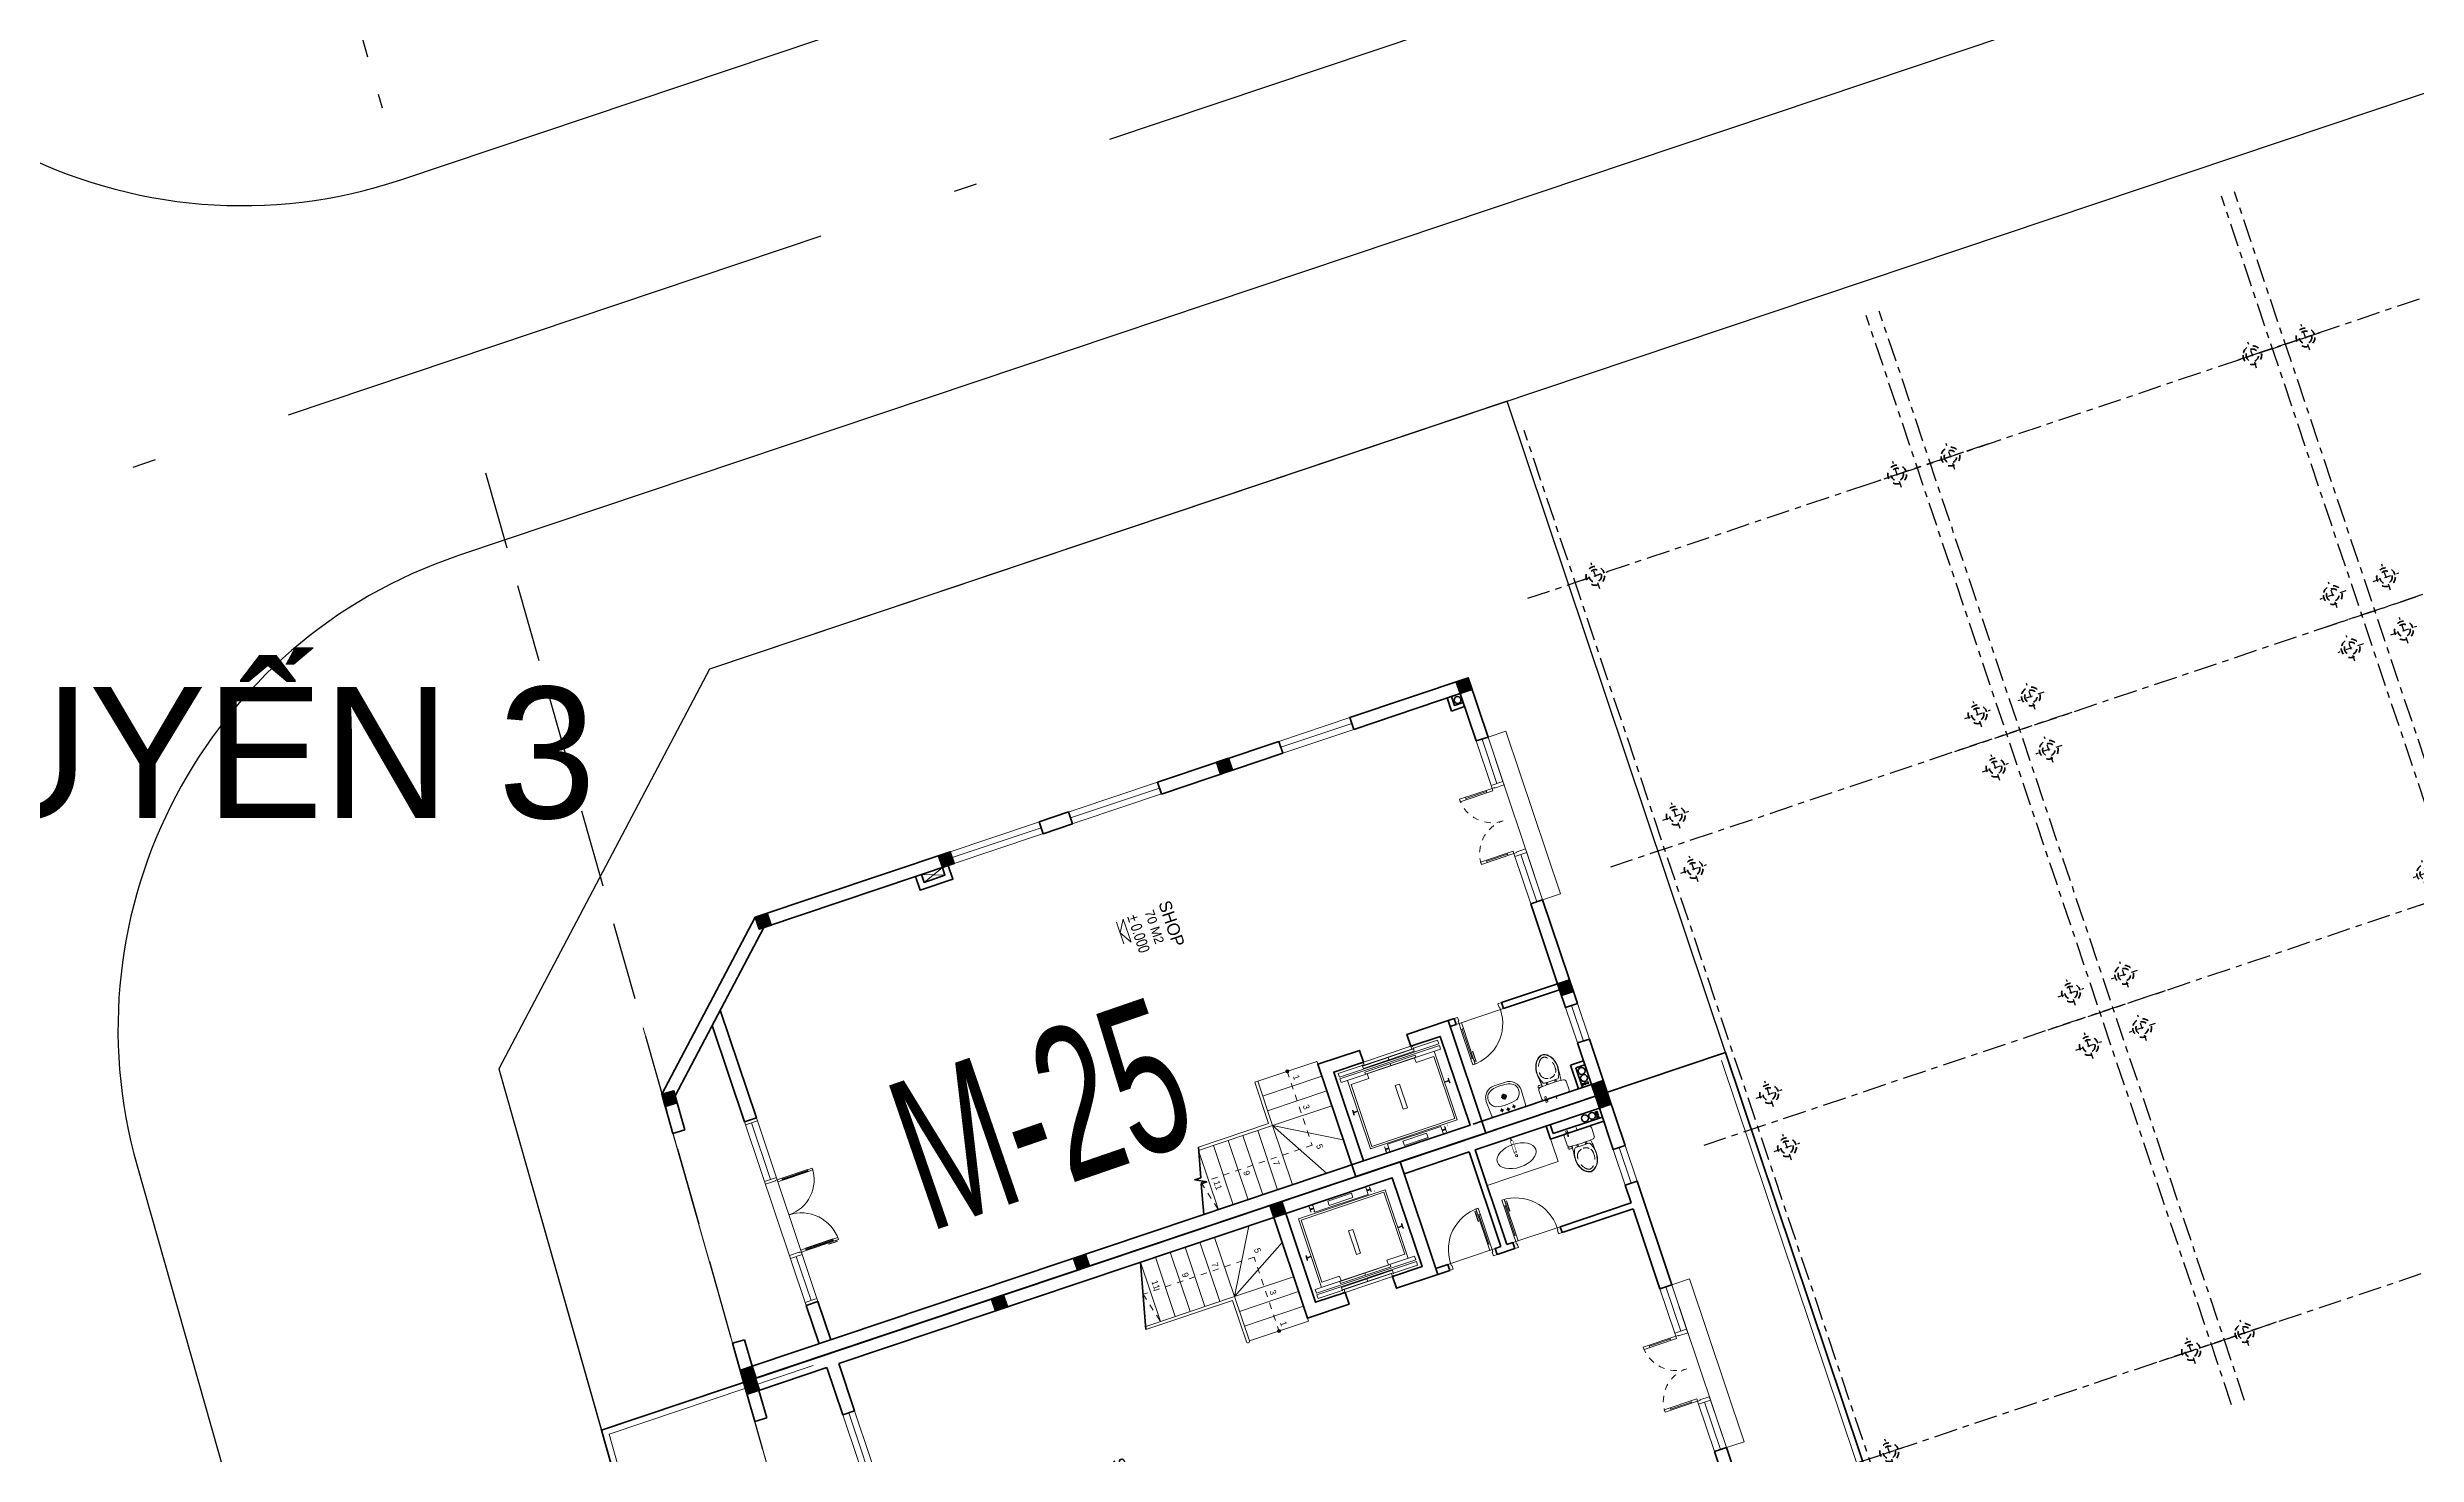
# Model space of a CAD drawing. Header units: metres. Extents: x 568006 to 1139366, y 2064802 to 4131555.
# Drawn here: x 569685.59 to 569723.54, y 2065915.03 to 2065937.56 of the extents above; entities that cross this region are included whole.
import ezdxf
from ezdxf.enums import TextEntityAlignment as Align
from ezdxf.xclip import XClip

# ---------------------------------------------------------------- set-up
doc = ezdxf.new("R2010")
doc.units = ezdxf.units.M
doc.header["$XCLIPFRAME"] = 0
for name, pattern in [('$AUDIT_BAD_LTYPE2', [0]), ('ACAD_ISO10W100', [18.5, 12, -3, 0.5, -3]), ('CENTER', [2, 1.25, -0.25, 0.25, -0.25]), ('CENTER2', [1.125, 0.75, -0.125, 0.125, -0.125]), ('HIDDEN', [0.375, 0.25, -0.125]), ('HIDDEN2', [0.1875, 0.125, -0.0625]), ('xref-thap C (mb tang 32-2)$0$HIDDEN', [0.375, 0.25, -0.125])]:
    doc.linetypes.add(name, pattern=pattern)
doc.layers.get('0').update_dxf_attribs({"linetype": 'CONTINUOUS'})
doc.layers.get('DEFPOINTS').update_dxf_attribs({"color": 152, "linetype": 'CONTINUOUS'})
for name, color, linetype, lineweight in [('-CONCRETE', 1, 'CONTINUOUS', 35), ('-DIM', 9, 'CONTINUOUS', 13), ('-DOOR', 137, 'CONTINUOUS', 9), ('-FURNITURE', 46, 'CONTINUOUS', 9), ('-HATCH', 8, 'CONTINUOUS', 5), ('-KH', 143, 'CONTINUOUS', 13), ('-LINE1', 7, 'CONTINUOUS', 18), ('-LINE2', 252, 'CONTINUOUS', 9), ('-TEXT', 7, 'CONTINUOUS', 15), ('-WALL', 4, 'CONTINUOUS', 35), ('A-KY HIEU', 34, 'CONTINUOUS', 20), ('E- RANH GIOI', 1, 'CENTER', 13), ('hung-demlonha', 7, 'CONTINUOUS', 15)]:
    doc.layers.add(name, color=color, linetype=linetype, lineweight=lineweight)
for name, color, linetype in [('01.AXIS', 160, 'CENTER2'), ('APOLIC', 7, 'CONTINUOUS'), ('CDC.01.AXIS', 160, 'CENTER2'), ('ChiaLo', 128, 'CENTER'), ('datOlienke', 42, 'CONTINUOUS'), ('ghi_chu', 7, 'CONTINUOUS'), ('LogDg', 7, 'CONTINUOUS'), ('LoLK', 6, 'CONTINUOUS'), ('RANHGIOI', 2, 'HIDDEN'), ('TEXT25', 2, 'CONTINUOUS'), ('TimDg', 222, 'CONTINUOUS'), ('ViaHeS', 32, 'CONTINUOUS')]:
    doc.layers.add(name, color=color, linetype=linetype)
doc.styles.add('1', font='arial.ttf')
doc.styles.add('avantH', font='', dxfattribs={"height": 10})
doc.styles.add('kieuchuDim', font='arial.ttf', dxfattribs={"width": 0.75})
doc.styles.add('QH1', font='arialbd.ttf', dxfattribs={"width": 0.8})
doc.styles.add('SVN_AVO_thuong', font='')
doc.styles.add('T1', font='', dxfattribs={"height": 200})
doc.styles.get('avantH').set_extended_font_data('.VnAvantH')
doc.styles.get('SVN_AVO_thuong').set_extended_font_data('SVN-Avo')
doc.styles.get('T1').set_extended_font_data('VNgeometric Light')

# ---------------------------------------------------------------- blocks, each defined once
blk = doc.blocks.new('A$C33BC4D2A')
at = {"layer": 'A-KY HIEU', "color": 0, "const_width": 1.022}
blk.add_lwpolyline([(14.345, -292.097), (14.345, -4.903), (414.985, -4.903), (414.985, -292.097)], close=True, dxfattribs=at)
at = {"layer": 'DEFPOINTS', "color": 125}
blk.add_lwpolyline([(0, -297), (420, -297), (420, 0), (0, 0)], close=True, dxfattribs=at)
blk = doc.blocks.new('A$C758D662A')
at = {"linetype": 'HIDDEN', "ltscale": 500}
for radius in [300, 200]:
    blk.add_circle((0, 0), radius, dxfattribs=at)
at = {"layer": 'CDC.01.AXIS', "ltscale": 200}
for p, q in [((437, 0), (-437, 0)), ((0, 437), (0, -437))]:
    blk.add_line(p, q, dxfattribs=at)
blk = doc.blocks.new('MAU M1SH')
at = {"layer": '01.AXIS', "ltscale": 500}
for p, q in [((-370, 15724), (-370, -2671)), ((5410, 15724), (5410, -2671)), ((-1468, 14700), (6323, 14700)), ((-1468, 9100), (6323, 9100)), ((-1468, 4400), (6323, 4400)), ((-1575, -100), (6216, -100))]:
    blk.add_line(p, q, dxfattribs=at)
at = {"xscale": 0.5, "yscale": 0.5, "zscale": 0.5}
for p in [(-30, 14700), (5070, 14700), (-30, 9550), (5070, 9550), (-30, 8650), (5070, 8650), (-30, 4850), (5070, 4850), (-30, 3950), (5070, 3950), (-30, -100), (5070, -100)]:
    blk.add_blockref('A$C758D662A', p, dxfattribs=at)
blk = doc.blocks.new('C2')
at = {"layer": '-LINE1', "lineweight": 18}
blk.add_line((191910, -38809), (191841, -38737), dxfattribs=at)
at = {"ltscale": 100}
for p, q in [((192397, -38087), (191821, -37918)), ((191847, -38612), (191705, -38029)), ((191739, -38021), (191881, -38604)), ((191812, -37952), (192387, -38121))]:
    blk.add_line(p, q, dxfattribs=at)
for points in [[(191716, -37924), (191739, -38021), (191727, -38024), (191725, -38014), (191715, -38016), (191717, -38026), (191705, -38029), (191682, -37932)], [(191716, -37924), (191812, -37952), (191815, -37940), (191805, -37937), (191808, -37927), (191818, -37930), (191821, -37918), (191725, -37890)], [(192394, -38099), (192403, -38102), (192400, -38111), (192391, -38109), (192387, -38121), (192483, -38149), (192493, -38115), (192397, -38087)], [(191859, -38609), (191861, -38619), (191871, -38616), (191869, -38607), (191881, -38604), (191904, -38701), (191870, -38709), (191847, -38612)], [(191902, -38728), (191895, -38735), (191870, -38709), (191841, -38737), (191910, -38809), (191947, -38775)]]:
    blk.add_lwpolyline(points, close=True, dxfattribs=at)
at = {"color": 8, "ltscale": 100}
for points in [[(191808, -37927), (191805, -37937), (192400, -38111), (192403, -38102)], [(191715, -38016), (191725, -38014), (191871, -38616), (191861, -38619)]]:
    blk.add_lwpolyline(points, close=True, dxfattribs=at)
blk = doc.blocks.new('ew ưeewe')
at = {"layer": '-LINE1'}
for p, q in [((552717.241, 2065651.546), (552720.041, 2065643.203)), ((552699.42, 2065645.565), (552702.689, 2065646.662)), ((552700.001, 2065643.515), (552699.42, 2065645.565)), ((552699.905, 2065643.488), (552700.001, 2065643.515)), ((552720.041, 2065643.203), (552701.825, 2065637.09)), ((552700.561, 2065641.179), (552700.657, 2065641.206)), ((552701.825, 2065637.09), (552700.657, 2065641.206))]:
    blk.add_line(p, q, dxfattribs=at)
at = {"layer": '-WALL'}
for p, q in [((552699.297, 2065645.63), (552717.304, 2065651.672)), ((552717.304, 2065651.672), (552720.167, 2065643.14)), ((552701.758, 2065636.962), (552699.297, 2065645.63)), ((552720.167, 2065643.14), (552701.758, 2065636.962))]:
    blk.add_line(p, q, dxfattribs=at)
at = {"layer": '-DOOR'}
for p, xscale, yscale, zscale, rotation in [((552823.693, 2065795.186), 0.0009999999999999996, 0.0009999999999999996, 0.0009999999999999996, 242.2174633640928), ((552885.589, 2065577.145), -0.0009999999999999998, 0.001, 0.001, 329.4778076060461)]:
    blk.add_blockref('C2', p, dxfattribs=dict(at, xscale=xscale, yscale=yscale, zscale=zscale, rotation=rotation))
blk = doc.blocks.new('X-5M-DH-2-CORE$0$A$C75E80C28')
at = {"layer": '-LINE2', "linetype": 'Continuous', "ltscale": 2}
for p, q in [((-731, -149), (731, -149)), ((-731, -1305), (-731, -149)), ((-700, -179), (700, -179)), ((-700, -1225), (-700, -179)), ((-557, -113), (-560, -113)), ((-510, -22), (-510, -51)), ((-507, -22), (-510, -22)), ((-510, -109), (-510, -79)), ((-507, -22), (-507, -51)), ((-507, -109), (-507, -79)), ((-456, -57), (-501, -57)), ((-456, -60), (-501, -60)), ((-456, -70), (-501, -70)), ((-456, -73), (-501, -73)), ((-453, -63), (-453, -67)), ((-450, -63), (-450, -67)), ((450, -63), (450, -67)), ((453, -63), (453, -67)), ((456, -57), (501, -57)), ((456, -60), (501, -60)), ((456, -70), (501, -70)), ((456, -73), (501, -73)), ((457, -113), (460, -113)), ((507, -22), (510, -22)), ((507, -22), (507, -51)), ((507, -109), (507, -79)), ((510, -22), (510, -51)), ((510, -109), (510, -79)), ((700, -1225), (700, -179)), ((731, -1305), (731, -149)), ((840, -1305), (-840, -1305)), ((-840, -1365), (-840, -1305)), ((840, -1365), (-840, -1365)), ((840, -1395), (-840, -1395)), ((-840, -1395), (-840, -1455)), ((-840, -1455), (-435, -1455)), ((-700, -1225), (-400, -1225)), ((-435, -1450), (-435, -1460)), ((-435, -1450), (-400, -1450)), ((-435, -1460), (-425, -1460)), ((-435, -1490), (-435, -1500)), ((-435, -1490), (-425, -1490)), ((-435, -1500), (-400, -1500)), ((-433, -1452), (-433, -1458)), ((-433, -1452), (-402, -1452)), ((-433, -1458), (-425, -1458)), ((-433, -1492), (-433, -1498)), ((-433, -1492), (-425, -1492)), ((-433, -1498), (-402, -1498)), ((430, -1406), (-430, -1406)), ((-430, -1406), (-430, -1446)), ((430, -1446), (-430, -1446)), ((425, -1309), (-425, -1309)), ((-425, -1343), (-425, -1309)), ((425, -1343), (-425, -1343)), ((-425, -1458), (-425, -1460)), ((-425, -1490), (-425, -1492)), ((-402, -1452), (-402, -1498)), ((-400, -1305), (-400, -1225)), ((400, -1450), (-400, -1450)), ((-400, -1450), (-400, -1500)), ((0, -1309), (0, -1343)), ((0, -1406), (0, -1446)), ((700, -1225), (400, -1225)), ((400, -1305), (400, -1225)), ((400, -1450), (400, -1500)), ((435, -1450), (400, -1450)), ((435, -1500), (400, -1500)), ((402, -1452), (402, -1498)), ((433, -1452), (402, -1452)), ((433, -1498), (402, -1498)), ((425, -1343), (425, -1309)), ((433, -1458), (425, -1458)), ((425, -1458), (425, -1460)), ((435, -1460), (425, -1460)), ((425, -1490), (425, -1492)), ((435, -1490), (425, -1490)), ((433, -1492), (425, -1492)), ((430, -1406), (430, -1446)), ((433, -1452), (433, -1458)), ((433, -1492), (433, -1498)), ((435, -1450), (435, -1460)), ((840, -1455), (435, -1455)), ((435, -1490), (435, -1500)), ((840, -1365), (840, -1305)), ((840, -1395), (840, -1455))]:
    blk.add_line(p, q, dxfattribs=at)
for points in [[(-450, 0), (-450, -130), (450, -130), (450, 0)], [(-200, -29), (200, -29), (200, -101), (-200, -101)], [(-36, -584), (36, -584), (36, -984), (-36, -984)]]:
    blk.add_lwpolyline(points, close=True, dxfattribs=at)
for points in [[(-780, -789), (-751, -789, 0.414214), (-750, -788), (-750, -784), (-750, -780, 0.414214), (-751, -779), (-780, -779, -0.256978), (-784, -782), (-798, -782, -0.414214), (-801, -779), (-804, -750, 0.414214), (-807, -746), (-812, -746), (-812, -784), (-812, -822), (-807, -822, 0.414214), (-804, -818), (-801, -789, -0.414214), (-798, -786), (-784, -786, -0.256978), (-780, -789)], [(780, -789), (751, -789, -0.414214), (750, -788), (750, -784), (750, -780, -0.414214), (751, -779), (780, -779, 0.256978), (784, -782), (798, -782, 0.414214), (801, -779), (804, -750, -0.414214), (807, -746), (812, -746), (812, -784), (812, -822), (807, -822, -0.414214), (804, -818), (801, -789, 0.414214), (798, -786), (784, -786, 0.256978), (780, -789)]]:
    blk.add_lwpolyline(points, format="xyb", dxfattribs=at)
for centre, radius, start, end in [((-501, -51), 9.4, 180, 270), ((-501, -79), 9.4, 90, 180), ((-501, -51), 6.2, 180, 270), ((-501, -79), 6.2, 90, 180), ((-456, -63), 6.2, 360, 90), ((-456, -63), 3, 360, 90), ((-456, -67), 6.2, 270, 360), ((-456, -67), 3, 270, 360), ((456, -63), 6.2, 90, 180), ((456, -67), 6.2, 180, 270), ((456, -63), 3, 90, 180), ((456, -67), 3, 180, 270), ((501, -51), 6.2, 270, 360), ((501, -51), 9.4, 270, 360), ((501, -79), 9.4, 360, 90), ((501, -79), 6.2, 360, 90)]:
    blk.add_arc(centre, radius, start, end, dxfattribs=at)
blk = doc.blocks.new('A$C3F71457E')
at = {"layer": '-CONCRETE'}
blk.add_lwpolyline([(0, -100), (0, 400), (-1500, 400), (-1500, -1400), (0, -1400), (0, -900), (200, -900), (200, -1600), (-1700, -1600), (-1700, 600), (200, 600), (200, -100), (0, -100)], dxfattribs=at)
at = {"layer": '-LINE1'}
blk.add_line((0, -900), (0, -100), dxfattribs=at)
at = {"color": 2, "rotation": 90}
blk.add_blockref('X-5M-DH-2-CORE$0$A$C75E80C28', (-1500, -500), dxfattribs=at)
blk = doc.blocks.new('A$C18091ED7')
for p, q in [((-83, -267), (-83, -300)), ((-83, -278), (-83, -288)), ((-61, -290), (-83, -290)), ((-63, -265), (-81, -265)), ((-61, -267), (-61, -300)), ((0, -42), (0, 0)), ((61, -267), (61, -300)), ((61, -290), (83, -290)), ((63, -265), (81, -265)), ((83, -267), (83, -300)), ((83, -278), (83, -288)), ((146, -27), (179, -27)), ((146, -27), (146, -30)), ((146, -30), (166, -30)), ((153, -37), (146, -30)), ((152, 0), (152, -27)), ((152, 0), (179, 0)), ((153, -37), (166, -37)), ((153, -40), (153, -37)), ((153, -40), (178, -40)), ((153, -40), (178, -40)), ((153, -40), (153, -42)), ((165, -262), (165, -290)), ((185, -30), (166, -30)), ((178, -37), (166, -37)), ((168, -260), (228, -260)), ((168, -292), (207, -292)), ((185, -30), (178, -37)), ((178, -37), (178, -40)), ((178, -40), (178, -42)), ((179, 0), (179, -27)), ((179, -27), (185, -27)), ((185, -27), (185, -30)), ((231, -274), (231, -262))]:
    blk.add_line(p, q)
for points in [[(230, -219, -0.137407), (225, -235), (222, -241, -0.236081), (198, -255, -0.051961), (-198, -255, -0.236081), (-222, -241), (-225, -235, -0.137407), (-230, -219), (-230, -72, -0.198912), (-226, -63), (-209, -46, -0.198912), (-200, -42), (0, -42), (200, -42, -0.198912), (209, -46), (226, -63, -0.198912), (230, -72)], [(144, -619, -0.212405), (26, -734, -0.027685), (-1, -739, -0.022279), (-26, -734, -0.212405), (-144, -619, -0.142796), (-167, -428, -0.093005), (-128, -309, -0.256439), (-111, -300), (0, -300), (111, -300, -0.256439), (128, -309, -0.093005), (167, -428, -0.142796)]]:
    blk.add_lwpolyline(points, format="xyb", close=True)
at = {"linetype": 'xref-thap C (mb tang 32-2)$0$HIDDEN', "ltscale": 100}
blk.add_lwpolyline([(61, -669, -0.199031), (0, -699, -0.199031), (-61, -669, -0.218924), (-132, -478, -0.153791), (-112, -404, -0.236701), (0, -348, -0.236701), (112, -404, -0.153791), (132, -478, -0.218924)], format="xyb", close=True, dxfattribs=at)
blk.add_circle((166, -78), 13.9)
for centre, radius, start, end in [((-81, -267), 1.98, 90, 180), ((-63, -267), 1.98, 0, 90), ((63, -267), 1.98, 90, 180), ((81, -267), 1.98, 0, 90), ((168, -262), 2.47, 90, 180), ((168, -290), 2.47, 180, 270), ((207, -277), 15.5, 270, 306.4659), ((168, -225), 80.1, 306.4659, 320.3123), ((228, -274), 2.47, 320.3123, 0)]:
    blk.add_arc(centre, radius, start, end)
for points in [[(-156, -259), (-157, -267), (-164, -328), (-169, -385), (-184, -528), (-136, -679), (-50, -735), (-20, -741), (0, -744)], [(156, -259), (157, -267), (164, -328), (169, -385), (184, -528), (136, -679), (50, -735), (20, -741), (0, -744)]]:
    blk.add_open_spline(points, degree=3, knots=[130.613938, 130.613938, 130.613938, 130.613938, 152.852109, 311.129351, 417.703951, 561.383393, 697.692632, 710.812262, 710.812262, 710.812262, 710.812262])
blk = doc.blocks.new('Sink_Cicle')
blk.add_lwpolyline([(17, -50), (-17, -50), (-18, -252), (17, -252)], close=True)
blk.add_circle((0, -300), 17.5)
at = {"layer": 'DEFPOINTS'}
blk.add_line((0, -100), (0, 0), dxfattribs=at)
blk.add_wipeout([(17, -50), (-17, -50), (-18, -252), (17, -252)])
at = {"layer": '-FURNITURE', "linetype": 'Continuous'}
blk.add_ellipse((0, -300), major_axis=(-325, 0), ratio=0.584615, dxfattribs=at)
blk.add_line((-18, -237), (17, -237))
blk = doc.blocks.new('*U286')
at = {"linetype": '$AUDIT_BAD_LTYPE2'}
for p, q in [((70, 100), (70, 600)), ((90, 600), (90, 100))]:
    blk.add_line(p, q, dxfattribs=at)
for points in [[(50, 600), (90, 600), (90, 700), (50, 700), (50, 600)], [(50, 603), (50, 100)], [(50, 100), (90, 100), (90, 0), (50, 0), (50, 100)]]:
    blk.add_lwpolyline(points)
for points in [[(118, 495), (118, 664), (90, 664), (90, 636), (113, 636), (113, 495)], [(0, 0), (50, 0), (50, -40), (60, -40), (60, -100), (0, -100)], [(800, 0), (750, 0), (750, -40), (740, -40), (740, -100), (800, -100)]]:
    blk.add_lwpolyline(points, close=True)
at = {"linetype": '$AUDIT_BAD_LTYPE2', "ltscale": 0.3}
blk.add_arc((50, 0), 700, 0, 90, dxfattribs=at)
blk = doc.blocks.new('*U231')
for points in [[(22, 564), (22, 734), (50, 734), (50, 706), (27, 706), (27, 564)], [(0, 0), (50, 0), (50, -40), (60, -40), (60, -246), (0, -246)], [(1599, 0), (1549, 0), (1549, -40), (1539, -40), (1539, -246), (1599, -246)]]:
    blk.add_lwpolyline(points, close=True)
for points in [[(50, 670), (90, 670), (90, 770), (50, 770), (50, 670)], [(50, 673), (50, 100)], [(1549, 629), (1509, 629), (1509, 729), (1549, 729), (1549, 629)], [(1549, 632), (1549, 100)], [(50, 100), (90, 100), (90, 0), (50, 0), (50, 100)], [(1549, 100), (1509, 100), (1509, 0), (1549, 0), (1549, 100)]]:
    blk.add_lwpolyline(points)
at = {"ltscale": 0.3}
for points in [[(820, 0, 0.414214), (50, 770, 0.414214)], [(820, 0, -0.414214), (1549, 729, -0.414214)]]:
    blk.add_lwpolyline(points, format="xyb", dxfattribs=at)
at = {"layer": 'APOLIC', "linetype": '$AUDIT_BAD_LTYPE2'}
for p, q in [((70, 100), (70, 670)), ((90, 670), (90, 100)), ((1509, 629), (1509, 100)), ((1529, 100), (1529, 629))]:
    blk.add_line(p, q, dxfattribs=at)
blk = doc.blocks.new('A$C5C575821')
at = {"layer": '-CONCRETE'}
h = blk.add_hatch(color=256, dxfattribs=at)
h.dxf.hatch_style = 1
h.paths.add_polyline_path([(0, 200), (0, 0), (200, 0), (200, 200)])
blk.add_lwpolyline([(0, 0), (200, 0), (200, 200), (0, 200)], close=True, dxfattribs=at)
blk = doc.blocks.new('*U268')
for p, q in [((-1110, 450), (-1150, 450)), ((-1130, 100), (-1130, 450)), ((-90, 450), (-50, 450)), ((-70, 100), (-70, 450)), ((-1110, 100), (-1150, 100)), ((-90, 100), (-50, 100))]:
    blk.add_line(p, q)
for points in [[(-1150, 0), (-1110, 0), (-1110, 550), (-1150, 550)], [(-50, 0), (-90, 0), (-90, 550), (-50, 550)], [(-1200, -200), (-1140, -200), (-1140, -40), (-1150, -40), (-1150, 0), (-1200, 0)], [(0, -200), (-60, -200), (-60, -40), (-50, -40), (-50, 0), (0, 0)]]:
    blk.add_lwpolyline(points, close=True)
at = {"linetype": 'HIDDEN', "ltscale": 0.1}
for centre, start, end in [((-1150, 0), 0, 90), ((-50, 0), 90, 180)]:
    blk.add_arc(centre, 550, start, end, dxfattribs=at)
blk = doc.blocks.new('M24')
at = {"layer": '-HATCH', "true_color": 0x8c8896}
h = blk.add_hatch(color=252, dxfattribs=at)
h.dxf.hatch_style = 1
edge = h.paths.add_edge_path()
edge.add_arc((-5050, 8721), 24.6, 0, 360)
at = {"layer": '-CONCRETE'}
for centre, radius in [((-6720, 14572, 0), 55), ((-6720, 14451, 0), 55), ((-6751, 14662, 0), 13), ((-6751, 14650, 0), 13), ((-6709, 14662, 0), 13), ((-6709, 14650, 0), 13), ((-6671, 14662, 0), 13), ((-6671, 14650, 0), 13), ((-329, 4958, 0), 13), ((-291, 4958, 0), 13), ((-249, 4958, 0), 13), ((-280, 4867, 0), 55), ((-280, 4746, 0), 55)]:
    blk.add_circle(centre, radius, dxfattribs=at)
at = {"layer": '-DOOR'}
for p, q in [((-3750, 14921), (-1000, 14921)), ((-200, 12922), (-200, 11722)), ((-200, 11722), (-200, 12922)), ((-100, 12922), (-100, 11722)), ((-100, 11722), (-100, 12922)), ((0, 12922), (0, 11722)), ((0, 11722), (0, 12922)), ((-99, 9222), (-99, 7721)), ((-199, 7222), (-199, 7722)), ((1, 7222), (1, 7722)), ((-99, 7221), (-99, 5722)), ((-4167, 1871), (-6000, 1871)), ((-4167, 1771), (-6000, 1771)), ((-4167, 1671), (-6000, 1671)), ((-1000, 1671), (-4167, 1671)), ((-1000, 1871), (-2867, 1871)), ((-2867, 1771), (-1000, 1771))]:
    blk.add_line(p, q, dxfattribs=at)
for points in [[(-5500, 14922), (-6100, 14922), (-6100, 14722), (-5500, 14722)], [(-3750, 14921), (-3000, 14921), (-3000, 14721), (-3750, 14721)], [(-1800, 14921), (-1000, 14921), (-1000, 14721), (-1800, 14721)], [(-199, 5722), (-199, 9222), (1, 9222), (1, 5722)]]:
    blk.add_lwpolyline(points, close=True, dxfattribs=at)
for points in [[(-6100, 14822), (-5500, 14822)], [(-3750, 14821), (-3000, 14821)], [(-1800, 14821), (-1000, 14821)]]:
    blk.add_lwpolyline(points, dxfattribs=at)
at = {"layer": '-FURNITURE'}
blk.add_lwpolyline([(-6200, 13822), (-6800, 13822), (-6800, 12622), (-6200, 12622)], close=True, dxfattribs=at)
at = {"layer": '-HATCH'}
for p, q in [((-5200, 13522), (-5200, 12722)), ((-5200, 11622), (-5200, 12422))]:
    blk.add_line(p, q, dxfattribs=at)
at = {"layer": '-KH', "linetype": 'HIDDEN2', "ltscale": 5}
blk.add_line((-6300, 6846), (-5800, 6971), dxfattribs=at)
at = {"layer": '-KH'}
blk.add_line((-3407, 4776), (-3775, 4776), dxfattribs=at)
at = {"layer": '-KH', "linetype": 'HIDDEN2', "ltscale": 5}
blk.add_lwpolyline([(-5026, 8721), (-6300, 8721), (-6300, 6846)], dxfattribs=at)
at = {"layer": '-KH'}
blk.add_lwpolyline([(-3786, 4894), (-3396, 4894), (-3591, 4776)], close=True, dxfattribs=at)
blk.add_circle((-5050, 8721), 24.6, dxfattribs=at)
blk.add_solid([(-3591, 4776), (-3591, 4894), (-3786, 4894), (-3591, 4776)], dxfattribs=at)
at = {"layer": '-LINE1'}
for p, q in [((-5800, 8221), (-6377, 9221)), ((-5800, 9221), (-5800, 8221)), ((-5550, 8221), (-5550, 9221)), ((-5300, 8221), (-5300, 9221)), ((-5100, 9222), (-5050, 9222)), ((-5050, 9222), (-5050, 8221)), ((-5800, 8221), (-6800, 8798)), ((-5800, 6721), (-5800, 8221)), ((-5800, 8221), (-5050, 8221)), ((-5750, 6708), (-5750, 8171)), ((-5750, 8171), (-5050, 8171))]:
    blk.add_line(p, q, dxfattribs=at)
at = {"layer": '-LINE1', "lineweight": 18}
for p, q in [((-5800, 8221), (-6800, 8221)), ((-5800, 7971), (-6800, 7971)), ((-5800, 7721), (-6800, 7721)), ((-5800, 7471), (-6800, 7471)), ((-5800, 7221), (-6800, 7221)), ((-5800, 6971), (-6800, 6971))]:
    blk.add_line(p, q, dxfattribs=at)
at = {"layer": '-LINE1'}
for points in [[(-1000, 14921), (-1000, 15221), (-3750, 15221), (-3750, 14921)], [(-6350, 300), (-650, 31)]]:
    blk.add_lwpolyline(points, dxfattribs=at)
blk.add_arc((-5050, 8196), 25, 270, 90, dxfattribs=at)
at = {"layer": '-WALL'}
for p, q in [((-6100, 14922), (-7000, 14922)), ((-6100, 14922), (-6100, 14722)), ((-3750, 14921), (-5500, 14922)), ((-5500, 14922), (-5500, 14722)), ((-3750, 14721), (-3750, 14921)), ((0, 14922), (-1000, 14921)), ((-1000, 14921), (-1000, 14721)), ((0, 12922), (0, 14922)), ((-6100, 14722), (-6800, 14722)), ((-6650, 13892), (-6650, 14722)), ((-6580, 13822), (-6580, 14722)), ((-5200, 14722), (-5500, 14722)), ((-5200, 13522), (-5200, 14722)), ((-5100, 13522), (-5100, 14722)), ((-3750, 14721), (-5100, 14722)), ((-200, 14722), (-1000, 14721)), ((-200, 12922), (-200, 14722)), ((-6650, 13892), (-6800, 13892)), ((-6580, 13822), (-6800, 13822)), ((-5200, 13522), (-5100, 13522)), ((0, 12922), (-200, 12922)), ((-6800, 12622), (-5200, 12622)), ((-5200, 12722), (-5100, 12722)), ((-5200, 12622), (-5200, 12722)), ((-5100, 12422), (-5100, 12722)), ((-6800, 12522), (-5200, 12522)), ((-5200, 12422), (-5200, 12522)), ((-5200, 12422), (-5100, 12422)), ((-5200, 11422), (-5200, 11622)), ((-5200, 11622), (-5100, 11622)), ((-5100, 11422), (-5100, 11622)), ((-200, 11722), (-200, 9222)), ((0, 11722), (-200, 11722)), ((0, 11722), (0, 9222)), ((0, 9222), (-200, 9222)), ((-199, 9222), (1, 9222)), ((0, 5722), (-200, 5722)), ((-199, 5722), (1, 5722)), ((-420, 4601), (-420, 5121)), ((-420, 5121), (-200, 5121)), ((-350, 4671), (-350, 5051)), ((-350, 5051), (-200, 5051)), ((-420, 4601), (-200, 4601)), ((-350, 4671), (-200, 4671)), ((-6200, 1671), (-6200, 1671)), ((-6000, 1871), (-6000, 1671)), ((-1000, 1871), (-1000, 1671))]:
    blk.add_line(p, q, dxfattribs=at)
at = {"layer": '-WALL', "linetype": 'Continuous', "ltscale": 10}
for p, q in [((-7000, 331), (-7000, 14922)), ((-6800, 12622), (-6800, 14722)), ((-6800, 11422), (-6800, 12522)), ((-6800, 1871), (-6800, 9222)), ((-200, 210), (-200, 5722)), ((0, 0), (0, 5722)), ((-6000, 1871), (-6800, 1871)), ((-6000, 1671), (-6800, 1671)), ((-6800, 521), (-6800, 1671)), ((-200, 1871), (-1000, 1871)), ((-200, 1671), (-1000, 1671)), ((-6800, 521), (-6341, 500)), ((-7000, 331), (-6350, 300)), ((-650, 31), (0, 0)), ((-641, 230), (-200, 210))]:
    blk.add_line(p, q, dxfattribs=at)
at = {"layer": '-WALL', "color": 250}
for p, q in [((-200, 7721), (0, 7721)), ((-200, 7221), (0, 7221))]:
    blk.add_line(p, q, dxfattribs=at)
at = {"layer": '-WALL'}
blk.add_lwpolyline([(0, 7721), (-200, 7721), (-200, 7221), (0, 7221)], close=True, dxfattribs=at)
blk.add_lwpolyline([(-6800, 6971), (-5750, 6708)], dxfattribs=at)
at = {"layer": '-WALL', "linetype": 'Continuous', "ltscale": 10}
for points in [[(-6350, 300), (-6341, 500)], [(-650, 31), (-641, 230)]]:
    blk.add_lwpolyline(points, dxfattribs=at)
at = {"layer": 'LoLK'}
blk.add_lwpolyline([(-7000, 16922), (-7000, -2072), (2000, -2497), (2000, 16922)], close=True, dxfattribs=at)
at = {"layer": '-DOOR'}
for name, p, rotation in [('*U268', (-3000, 14721), 180), ('*U286', (-5200, 12722), 90.00000000000001)]:
    blk.add_blockref(name, p, dxfattribs=dict(at, rotation=rotation))
at = {"layer": '-DOOR', "xscale": -1, "rotation": 90}
blk.add_blockref('*U286', (-5200, 12422), dxfattribs=at)
at = {"layer": '-DOOR', "xscale": 0.8130081300813009, "yscale": 0.8130081300813009, "zscale": 0.8130081300813009}
blk.add_blockref('*U231', (-4167, 1871), dxfattribs=at)
at = {"layer": '-FURNITURE', "xscale": -1, "rotation": 90}
blk.add_blockref('A$C18091ED7', (-6622, 14272), dxfattribs=at)
at = {"layer": '-WALL', "xscale": -1}
for p in [(-6800, 14722), (0, 14722), (-6800, 9222), (0, 9222), (-6800, 4521), (0, 4521), (-6800, 331), (0, 14)]:
    blk.add_blockref('A$C5C575821', p, dxfattribs=at)
at = {"layer": '-WALL', "xscale": -1, "rotation": 180}
blk.add_blockref('A$C3F71457E', (-5300, 9822), dxfattribs=at)
at = {"layer": '-TEXT', "style": 'T1'}
for s, p in [('5', (-6419, 8757)), ('3', (-5705, 8778)), ('1', (-5176, 8778)), ('7', (-6419, 8036)), ('9', (-6414, 7536)), ('11', (-6453, 7036))]:
    blk.add_text(s, height=100, rotation=0, dxfattribs=at).set_placement(p)
at = {"layer": '-TEXT', "style": '1', "width": 0.75}
blk.add_text('%%P 0.000', height=180, dxfattribs=at).set_placement((-3926, 4958))
at = {"layer": 'TEXT25'}
for s, height, rotation, style, p in [('SHOP', 200, 360, 'SVN_AVO_thuong', (-3940, 5519)), ('74M2', 150, 0, 'T1', (-3819, 5257))]:
    blk.add_text(s, height=height, rotation=rotation, dxfattribs=dict(at, style=style)).set_placement(p)
at = {"layer": '-FURNITURE', "rotation": 90.00000000000001}
blk.add_blockref('Sink_Cicle', (-6800, 13222), dxfattribs=at)
blk = doc.blocks.new('*U181')
for points in [[(22, 564), (22, 734), (50, 734), (50, 706), (27, 706), (27, 564)], [(0, 0), (50, 0), (50, -40), (60, -40), (60, -246), (0, -246)], [(1599, 0), (1549, 0), (1549, -40), (1539, -40), (1539, -246), (1599, -246)]]:
    blk.add_lwpolyline(points, close=True)
for points in [[(50, 670), (90, 670), (90, 770), (50, 770), (50, 670)], [(50, 673), (50, 100)], [(1549, 629), (1509, 629), (1509, 729), (1549, 729), (1549, 629)], [(1549, 632), (1549, 100)], [(50, 100), (90, 100), (90, 0), (50, 0), (50, 100)], [(1549, 100), (1509, 100), (1509, 0), (1549, 0), (1549, 100)]]:
    blk.add_lwpolyline(points)
at = {"ltscale": 0.3}
for points in [[(820, 0, 0.414214), (50, 770, 0.414214)], [(820, 0, -0.414214), (1549, 729, -0.414214)]]:
    blk.add_lwpolyline(points, format="xyb", dxfattribs=at)
at = {"layer": 'APOLIC', "linetype": '$AUDIT_BAD_LTYPE2'}
for p, q in [((70, 100), (70, 670)), ((90, 670), (90, 100)), ((1509, 629), (1509, 100)), ((1529, 100), (1529, 629))]:
    blk.add_line(p, q, dxfattribs=at)
blk = doc.blocks.new('A$C4ace49fd')
for p, q in [((167, 414), (224, 414)), ((195, 383), (195, 443)), ((267, 429), (324, 429)), ((295, 398), (295, 458)), ((367, 414), (424, 414)), ((395, 383), (395, 443)), ((249, 215), (342, 215)), ((295, 165), (295, 264))]:
    blk.add_line(p, q)
for points in [[(0, 200, 0.414214), (200, 0), (390, 0, 0.414214), (590, 200), (581, 446, 0.409799), (551, 475), (39, 475, 0.403607), (9, 446)], [(177, 40, 0.090773), (424, 43, 0.149887), (521, 96, 0.430722), (482, 321, 0.080637), (470, 327, 0.127732), (125, 329, 0.074208), (114, 325, 0.443092), (69, 96, 0.13364), (154, 46, 0.033617)]]:
    blk.add_lwpolyline(points, format="xyb", close=True)
for centre, radius in [((195, 414), 17.5), ((295, 429), 17.5), ((395, 414), 17.5), ((295, 215), 37.5), ((295, 215), 22.5), ((295, 215), 22.5)]:
    blk.add_circle(centre, radius)
blk = doc.blocks.new('M25')
at = {"layer": '-HATCH', "true_color": 0x8c8896}
h = blk.add_hatch(color=252, dxfattribs=at)
h.dxf.hatch_style = 1
edge = h.paths.add_edge_path()
edge.add_arc((2838, 9614), 24.6, 0, 360)
at = {"layer": '-CONCRETE'}
for centre, radius in [((-1928, 14090, 0), 55), ((4333, 14085, 0), 55), ((4454, 14085, 0), 55), ((4544, 14116, 0), 13), ((4544, 14074, 0), 13), ((4544, 14036, 0), 13)]:
    blk.add_circle(centre, radius, dxfattribs=at)
at = {"layer": '-DOOR'}
for p, q in [((1538, 14365), (-1212, 14365)), ((-2213, 12365), (-2213, 11165)), ((-2213, 11165), (-2213, 12365)), ((-2113, 12365), (-2113, 11165)), ((-2113, 11165), (-2113, 12365)), ((-2013, 12365), (-2013, 11165)), ((-2013, 11165), (-2013, 12365)), ((-2113, 9115), (-2113, 7615)), ((-2213, 7115), (-2213, 7615)), ((-2013, 7115), (-2013, 7615)), ((-2113, 7115), (-2113, 5615)), ((838, 1315), (3938, 1315)), ((888, 1215), (1845, 1215)), ((3145, 1215), (3888, 1215)), ((838, 1115), (3938, 1115))]:
    blk.add_line(p, q, dxfattribs=at)
for points in [[(-462, 14365), (-1212, 14365), (-1212, 14165), (-462, 14165)], [(1538, 14365), (738, 14365), (738, 14165), (1538, 14165)], [(3288, 14365), (3888, 14365), (3888, 14165), (3288, 14165)], [(-2013, 5615), (-2013, 9115), (-2213, 9115), (-2213, 5615)], [(888, 1115), (838, 1115), (838, 1315), (888, 1315)], [(3888, 1115), (3938, 1115), (3938, 1315), (3888, 1315)]]:
    blk.add_lwpolyline(points, close=True, dxfattribs=at)
for points in [[(-462, 14265), (-1212, 14265)], [(1538, 14265), (738, 14265)], [(3888, 14265), (3288, 14265)], [(650, -31), (4138, -195)]]:
    blk.add_lwpolyline(points, dxfattribs=at)
at = {"layer": '-FURNITURE'}
for points in [[(-1881, 5414), (-2012, 5061)], [(-2012, 5414), (-1881, 5061)]]:
    blk.add_lwpolyline(points, dxfattribs=at)
at = {"layer": '-HATCH'}
blk.add_line((2988, 12415), (2988, 13215), dxfattribs=at)
at = {"layer": '-KH'}
blk.add_line((-298, 7781), (70, 7781), dxfattribs=at)
at = {"layer": '-KH', "linetype": 'HIDDEN2', "ltscale": 5}
blk.add_line((4088, 7739), (4588, 7864), dxfattribs=at)
blk.add_lwpolyline([(2838, 9614), (4088, 9614), (4088, 7739)], dxfattribs=at)
at = {"layer": '-KH'}
blk.add_lwpolyline([(82, 7899), (-309, 7899), (-114, 7781)], close=True, dxfattribs=at)
blk.add_circle((2838, 9614), 24.6, dxfattribs=at)
blk.add_solid([(-114, 7781), (-114, 7899), (82, 7899), (-114, 7781)], dxfattribs=at)
at = {"layer": '-LINE1'}
for p, q in [((2888, 10115), (2838, 10115)), ((2838, 9114), (2838, 10114)), ((2838, 10114), (2838, 9064)), ((3088, 9114), (3088, 10114)), ((3088, 10114), (3088, 9114)), ((3338, 9114), (3338, 10114)), ((3338, 10114), (3338, 9114)), ((3588, 10114), (3588, 9114)), ((3588, 9114), (4165, 10114)), ((3588, 9114), (4588, 9692)), ((3588, 9114), (2838, 9114)), ((3588, 7864), (3588, 9114)), ((3538, 9064), (2838, 9064)), ((3538, 7877), (3538, 9064))]:
    blk.add_line(p, q, dxfattribs=at)
at = {"layer": '-LINE1', "lineweight": 18}
for p, q in [((3588, 9114), (4588, 9114)), ((3588, 8864), (4588, 8864)), ((3588, 8614), (4588, 8614)), ((3588, 8364), (4588, 8364)), ((3588, 8114), (4588, 8114)), ((3588, 7864), (4588, 7864)), ((4588, 7614), (4588, 7614))]:
    blk.add_line(p, q, dxfattribs=at)
at = {"layer": '-LINE1'}
blk.add_lwpolyline([(-1212, 14365), (-1212, 14665), (1538, 14665), (1538, 14365)], dxfattribs=at)
at = {"layer": '-LINE2'}
blk.add_line((838, 1115), (3938, 1115), dxfattribs=at)
at = {"layer": '-WALL'}
for p, q in [((-1212, 14365), (-2212, 14365)), ((-1212, 14165), (-2012, 14165)), ((-1862, 14015), (-1862, 14165)), ((-1792, 13945), (-1792, 14165)), ((-1212, 14365), (-1212, 14165)), ((3288, 14365), (1538, 14365)), ((1538, 14165), (1538, 14365)), ((2888, 14165), (1538, 14165)), ((2888, 13215), (2888, 14165)), ((3288, 14165), (2988, 14165)), ((2988, 13215), (2988, 14165)), ((3288, 14165), (3288, 14365)), ((4788, 14365), (3888, 14365)), ((3888, 14165), (3888, 14365)), ((4588, 14165), (3888, 14165)), ((4188, 13945), (4188, 14165)), ((4258, 14015), (4258, 14165)), ((4588, 12265), (4588, 14165)), ((4788, -226), (4788, 14365)), ((-1862, 14015), (-2012, 14015)), ((-1792, 13945), (-2012, 13945)), ((4188, 13945), (4588, 13945)), ((4258, 14015), (4588, 14015)), ((2988, 13215), (2888, 13215)), ((2988, 12415), (2888, 12415)), ((2988, 12315), (2988, 12415)), ((4588, 12315), (4588, 12165)), ((-2213, 11165), (-2212, 9115)), ((-2213, 11165), (-2013, 11165)), ((-2013, 11165), (-2012, 9115)), ((4588, -16), (4588, 10415)), ((-2013, 9115), (-2213, 9115)), ((-2212, 9115), (-2012, 9115)), ((-2212, 5615), (-2213, 2320)), ((-2013, 5615), (-2213, 5615)), ((-2212, 5615), (-2012, 5615)), ((-2012, 5615), (-2013, 2400)), ((-2213, 2320), (0, 0)), ((-2013, 2400), (89, 196)), ((-978, 1315), (838, 1315)), ((838, 1115), (838, 1315)), ((3938, 1315), (4588, 1315)), ((3938, 1115), (3938, 1315)), ((-787, 1115), (838, 1115)), ((3938, 1115), (4588, 1115)), ((89, 196), (659, 169)), ((4147, 4), (4588, -16)), ((0, 0), (650, -31)), ((4138, -195), (4788, -226))]:
    blk.add_line(p, q, dxfattribs=at)
at = {"layer": '-WALL', "color": 250}
for p, q in [((-2012, 7615), (-2212, 7615)), ((-2012, 7115), (-2212, 7115))]:
    blk.add_line(p, q, dxfattribs=at)
at = {"layer": '-WALL'}
for points in [[(-2012, 14165), (-2013, 12365), (-2213, 12365), (-2212, 14365)], [(2888, 12415), (2888, 12315)], [(3538, 7877), (4014, 7758), (4014, 7656), (4107, 7828), (4107, 7734), (4588, 7614)], [(-2012, 5514), (-1781, 5514), (-1781, 4961), (-2012, 4961)], [(-2012, 5414), (-1881, 5414), (-1881, 5061), (-2012, 5061)], [(650, -31), (659, 169)], [(4138, -195), (4147, 4)]]:
    blk.add_lwpolyline(points, dxfattribs=at)
for points in [[(-2012, 14015), (-2012, 14165), (-1862, 14165), (-1862, 14015)], [(-2212, 7615), (-2012, 7615), (-2012, 7115), (-2212, 7115)]]:
    blk.add_lwpolyline(points, close=True, dxfattribs=at)
at = {"layer": 'LoLK'}
blk.add_lwpolyline([(-6212, 16365), (-6212, 2891), (-1218, -2345), (4788, -2629), (4788, 16365)], close=True, dxfattribs=at)
at = {"layer": '-DOOR', "xscale": -1}
for name, p, rotation in [('*U268', (738, 14165), 180), ('*U286', (2988, 12415), 270)]:
    blk.add_blockref(name, p, dxfattribs=dict(at, rotation=rotation))
at = {"layer": '-DOOR', "xscale": -0.8130081300813009, "yscale": 0.8130081300813009, "zscale": 0.8130081300813009}
blk.add_blockref('*U181', (3145, 1315), dxfattribs=at)
at = {"layer": '-FURNITURE', "rotation": 270}
blk.add_blockref('A$C18091ED7', (4630, 13568), dxfattribs=at)
at = {"layer": '-FURNITURE', "xscale": -1, "rotation": 270}
blk.add_blockref('A$C4ace49fd', (4113, 12481), dxfattribs=at)
at = {"layer": '-WALL'}
for p in [(-2212, 14165), (2888, 14165), (4588, 14165), (-2212, 10115), (-2212, 5414), (4588, 5415), (-2213, 2320), (4588, -214)]:
    blk.add_blockref('A$C5C575821', p, dxfattribs=at)
for name, p, rotation in [('A$C3F71457E', (3088, 10715), 180), ('A$C5C575821', (0, 0), 357.2961357534618)]:
    blk.add_blockref(name, p, dxfattribs=dict(at, rotation=rotation))
at = {"layer": '-TEXT', "style": 'T1'}
for s, p in [('1', (2940, 9672)), ('3', (3439, 9672)), ('5', (4108, 9672)), ('7', (4140, 8929)), ('9', (4140, 8429)), ('11', (4140, 7929))]:
    blk.add_text(s, height=100, rotation=360, dxfattribs=at).set_placement(p)
at = {"layer": '-TEXT', "style": '1', "width": 0.75}
blk.add_text('%%P 0.000', height=180, dxfattribs=at).set_placement((-323, 7969))
at = {"layer": 'TEXT25'}
for s, height, rotation, style, p in [('SHOP', 200, 0, 'SVN_AVO_thuong', (-372, 8511)), ('70 M2', 150, 360, 'T1', (-310, 8257))]:
    blk.add_text(s, height=height, rotation=rotation, dxfattribs=dict(at, style=style)).set_placement(p)
blk = doc.blocks.new('tmbc_khub')
at = {"layer": '-DIM', "color": 6}
for p, q in [((-227.06, 228.048), (-218.856, 199.146)), ((-229.369, 227.393), (-221.165, 198.49))]:
    blk.add_line(p, q, dxfattribs=at)
at = {"layer": 'ChiaLo', "ltscale": 5}
blk.add_lwpolyline([(-209.721, 227.652), (-227.727, 221.609)], dxfattribs=at)
at = {"layer": 'datOlienke'}
blk.add_lwpolyline([(-107.774, 268.195), (-114.214, 271.306), (-225.994, 233.793), (-229.369, 227.393), (-221.165, 198.49), (-215.059, 195.271), (-100.606, 233.681), (-97.566, 239.974)], close=True, dxfattribs=at)
at = {"layer": 'LogDg'}
blk.add_lwpolyline([(-122.683, 318.237, 0.407417), (-132.751, 323.1), (-244.231, 285.688, 0.400458), (-249.381, 275.919), (-241.18, 247.027, 0.428104), (-230.939, 241.627), (-117.454, 279.712, 0.421043), (-112.476, 290.018), (-122.683, 318.237)], format="xyb", dxfattribs=at)
blk.add_lwpolyline([(-226.964, 196.948, 0.428104), (-216.723, 191.548), (-99.763, 230.799, 0.421043), (-94.785, 241.105), (-104.991, 269.324, 0.407417), (-115.06, 274.187), (-230.015, 235.609, 0.400458), (-235.165, 225.84)], format="xyb", close=True, dxfattribs=at)
at = {"layer": 'LoLK'}
for points in [[(-213.22, 238.08), (-225.994, 233.793), (-229.369, 227.393), (-227.727, 221.609), (-209.721, 227.652)], [(-209.721, 227.652), (-227.727, 221.609), (-225.267, 212.941), (-206.857, 219.12)]]:
    blk.add_lwpolyline(points, close=True, dxfattribs=at)
at = {"layer": 'RANHGIOI', "color": 12, "ltscale": 5}
for points in [[(-244.616, 289.892), (-231.242, 242.779)], [(-229.583, 236.936), (-216.163, 189.66)]]:
    blk.add_lwpolyline(points, dxfattribs=at)
at = {"layer": 'TimDg', "linetype": 'ACAD_ISO10W100', "ltscale": 0.75}
blk.add_lwpolyline([(-105.826, 280.45), (-243.764, 234.159)], dxfattribs=at)
at = {"layer": 'ViaHeS'}
blk.add_lwpolyline([(-107.774, 268.195), (-114.214, 271.306), (-225.994, 233.793), (-229.369, 227.393), (-221.165, 198.49), (-215.059, 195.271), (-100.606, 233.681), (-97.566, 239.974)], close=True, dxfattribs=at)
at = {"layer": '-WALL'}
for p, xscale, yscale, zscale, rotation in [((-195.593, 240.621), 0.001000000000000001, 0.001000000000000001, 0.001000000000000001, 198.5514993975344), ((-190.591, 206.858), -0.0009999999999999998, 0.0009999999999999998, 0.0009999999999999998, 18.55150144370499)]:
    blk.add_blockref('MAU M1SH', p, dxfattribs=dict(at, xscale=xscale, yscale=yscale, zscale=zscale, rotation=rotation))
at = {"layer": 'ViaHeS'}
blk.add_blockref('ew ưeewe', (-552927.025, -2065424.021), dxfattribs=at)
at = {"layer": 'hung-demlonha', "color": 7, "ltscale": 5, "style": 'QH1', "width": 0.65}
for tag, p in [('BT04', (-109.598, 191.643)), ('BT06', (-305.798, 171.199)), ('BT05', (-282.572, 137.244))]:
    blk.add_attdef(tag, text='', height=3.96, rotation=0, dxfattribs=at).set_placement(p, align=Align.CENTER)
at = {"layer": 'RANHGIOI', "color": 12, "ltscale": 9, "style": 'avantH'}
blk.add_text('tuyÕn 3', height=2.1, dxfattribs=at).set_placement((-239.677, 231.406))
at = {"layer": 'datOlienke', "xscale": 0.0009999999999999998, "yscale": 0.0009999999999999998, "zscale": 0.0009999999999999998, "rotation": 288.5514997273016}
blk.add_blockref('M24', (-223.536, 215.632), dxfattribs=at)
at = {"layer": '-WALL'}
for p, xscale, yscale, zscale, rotation in [((-206.059, 237.109), -0.0009999999999999992, 0.0009999999999999992, 0.001, 198.5514994859781), ((-206.969, 236.803), 0.001000000000000001, 0.001000000000000001, 0.001000000000000001, 198.5514993975344)]:
    blk.add_blockref('MAU M1SH', p, dxfattribs=dict(at, xscale=xscale, yscale=yscale, zscale=zscale, rotation=rotation))
at = {"layer": 'datOlienke', "xscale": 0.001, "yscale": 0.001, "zscale": 0.001, "rotation": 288.5554973586309}
blk.add_blockref('M25', (-226.759, 226.984), dxfattribs=at)
at = {"layer": 'ghi_chu', "lineweight": -2, "style": 'kieuchuDim', "width": 0.6}
blk.add_text('M-25', height=2.43, rotation=19, dxfattribs=at).set_placement((-222.486, 224.774))

msp = doc.modelspace()

# ---------------------------------------------------------------- block references
at = {"layer": 'E- RANH GIOI', "extrusion": (-2.4685e-06, 4.62064e-06, 1), "xscale": 2.114336868039268, "yscale": 2.114336868039268, "zscale": 2.114336868039268}
msp.add_blockref('A$C33BC4D2A', (569313.502, 2066206.266, 8.139), dxfattribs=at)

# ---------------------------------------------------------------- next in the draw order: block references
at = {"layer": 'ghi_chu'}
ref = msp.add_blockref('tmbc_khub', (569922.191, 2065693.817), dxfattribs=at)
XClip(ref).set_block_clipping_path([(-391.9901366149, 0), (0, 477.830198009)])

doc.saveas('drawing.dxf')
